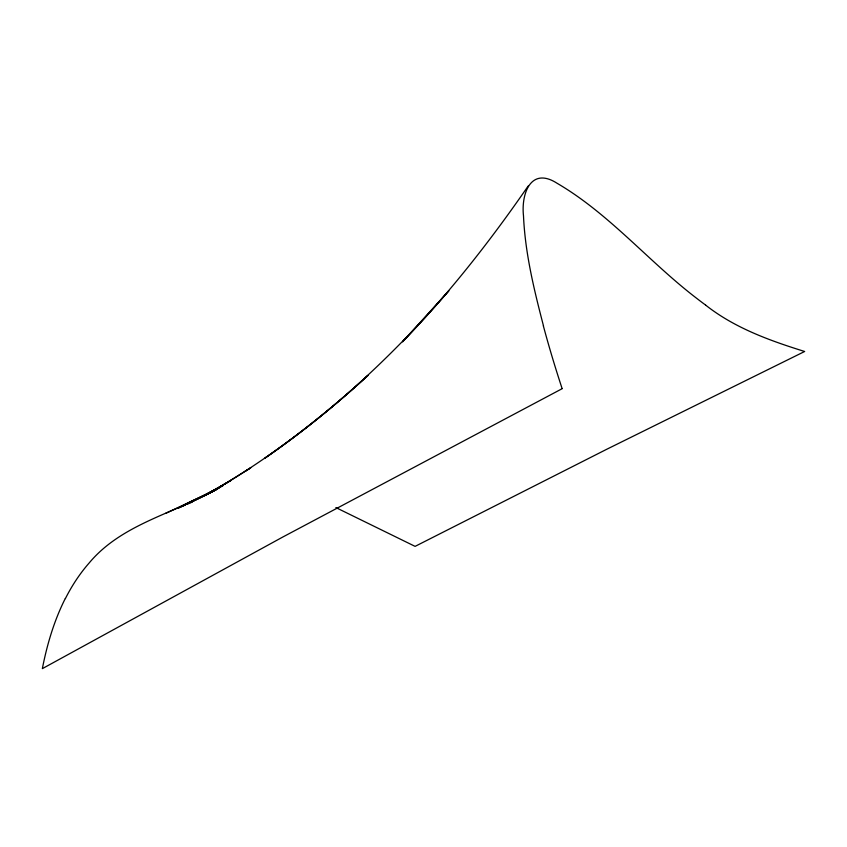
<?xml version="1.0" encoding="UTF-8"?>
<svg xmlns="http://www.w3.org/2000/svg" width="847" height="847" viewBox="0 0 847 847"><rect width="100%" height="100%" fill="white"/><g stroke="black" fill="none" stroke-linecap="round" stroke-linejoin="round"><path stroke-width="1.27" d="M705.583 305.047A421.245 103.069 56.9 0 1 696.763 298.388C648.813 261.765 609.522 213.92 557.125 183.291C530.656 166.256 521.032 193.963 523.499 215.9C525.14 253.317 534.129 289.939 543.52 326.031M65.283 598.522C54.144 620.565 47.083 644.461 42.35 668.643L282.845 536.998L562.281 388.614M528.168 186.033C490.286 241.014 448.868 293.665 402.537 341.817L448.836 290.796C394.638 353.75 333.443 410.933 264.963 458.111C301.151 432.891 335.528 405.12 368.064 375.337C322.209 417.423 272.618 455.538 219.129 487.449L250.733 467.83L244.91 471.44M205.334 495.019L231.03 480.387L205.334 495.019L217.372 488.539M222.168 486.062L191.761 501.805L223.322 485.458M216.716 489.301L208.521 493.568L216.292 489.545M65.378 598.607A261.342 179.49 70.7 0 1 89.136 563.011C121.788 523.838 174.376 513.504 216.8 489.195M202.666 496.406L219.288 487.967M209.855 492.71L184.604 504.918L214.789 490.244M215.964 489.608L165.61 513.398M184.604 504.918L203.873 495.686L177.976 508.189L184.043 505.606M191.994 502.176L187.049 504.314M335.867 507.575L415.094 546.368L606.526 449.376L804.65 351.484C769.722 340.589 734.688 328.043 705.593 305.079M562.09 388.498A523.732 153.762 63.4 0 1 543.361 325.894"/></g></svg>
